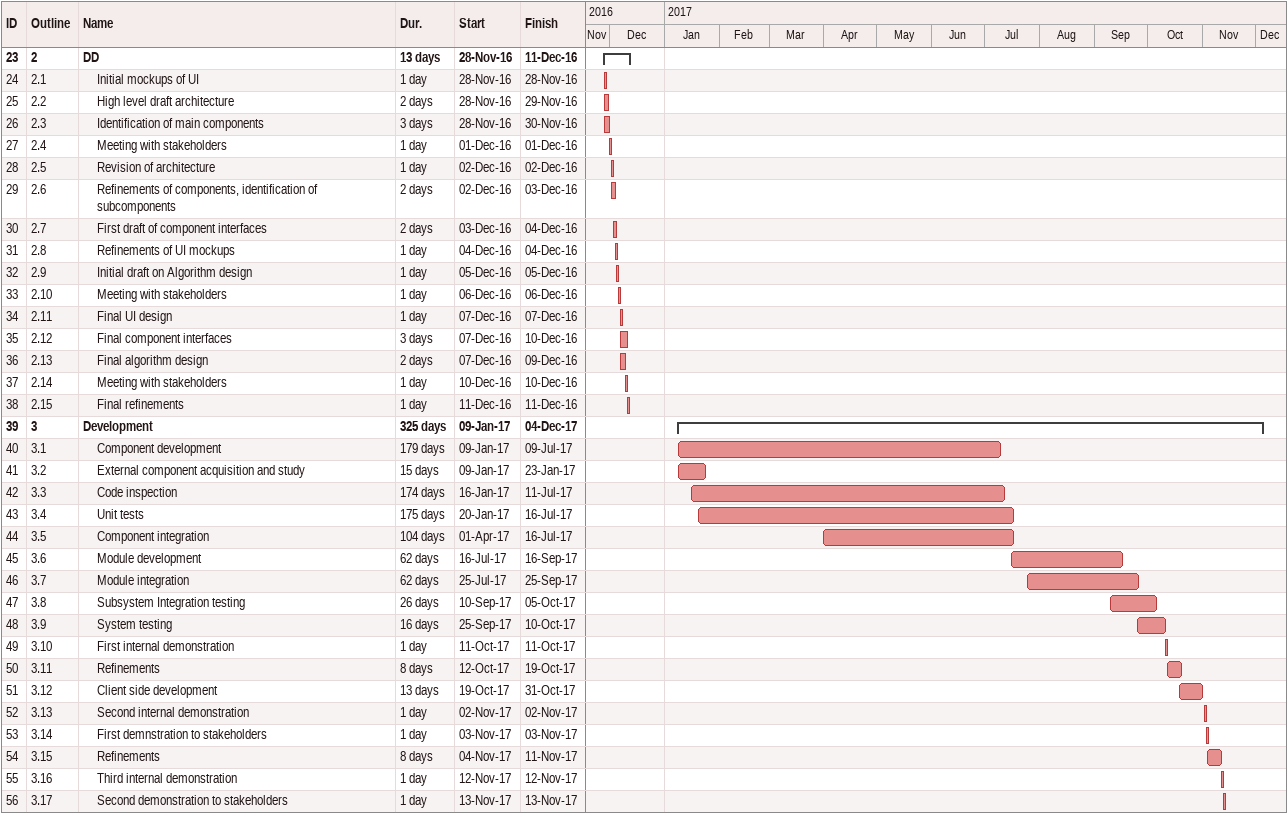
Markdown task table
| ID | WBS | Task | Duration | Start | Finish |
|---|---|---|---|---|---|
| 23 | 2 | **DD** | 13d | 2016-11-28 | 2016-12-11 |
| 24 | 2.1 | Initial mockups of UI | 1d | 2016-11-28 | 2016-11-28 |
| 25 | 2.2 | High level draft architecture | 2d | 2016-11-28 | 2016-11-29 |
| 26 | 2.3 | Identification of main components | 3d | 2016-11-28 | 2016-11-30 |
| 27 | 2.4 | Meeting with stakeholders | 1d | 2016-12-01 | 2016-12-01 |
| 28 | 2.5 | Revision of architecture | 1d | 2016-12-02 | 2016-12-02 |
| 29 | 2.6 | Refinements of components, identification of subcomponents | 2d | 2016-12-02 | 2016-12-03 |
| 30 | 2.7 | First draft of component interfaces | 2d | 2016-12-03 | 2016-12-04 |
| 31 | 2.8 | Refinements of UI mockups | 1d | 2016-12-04 | 2016-12-04 |
| 32 | 2.9 | Initial draft on Algorithm design | 1d | 2016-12-05 | 2016-12-05 |
| 33 | 2.10 | Meeting with stakeholders | 1d | 2016-12-06 | 2016-12-06 |
| 34 | 2.11 | Final UI design | 1d | 2016-12-07 | 2016-12-07 |
| 35 | 2.12 | Final component interfaces | 3d | 2016-12-07 | 2016-12-10 |
| 36 | 2.13 | Final algorithm design | 2d | 2016-12-07 | 2016-12-09 |
| 37 | 2.14 | Meeting with stakeholders | 1d | 2016-12-10 | 2016-12-10 |
| 38 | 2.15 | Final refinements | 1d | 2016-12-11 | 2016-12-11 |
| 39 | 3 | **Development** | 325d | 2017-01-09 | 2017-12-04 |
| 40 | 3.1 | Component development | 179d | 2017-01-09 | 2017-07-09 |
| 41 | 3.2 | External component acquisition and study | 15d | 2017-01-09 | 2017-01-23 |
| 42 | 3.3 | Code inspection | 174d | 2017-01-16 | 2017-07-11 |
| 43 | 3.4 | Unit tests | 175d | 2017-01-20 | 2017-07-16 |
| 44 | 3.5 | Component integration | 104d | 2017-04-01 | 2017-07-16 |
| 45 | 3.6 | Module development | 62d | 2017-07-16 | 2017-09-16 |
| 46 | 3.7 | Module integration | 62d | 2017-07-25 | 2017-09-25 |
| 47 | 3.8 | Subsystem Integration testing | 26d | 2017-09-10 | 2017-10-05 |
| 48 | 3.9 | System testing | 16d | 2017-09-25 | 2017-10-10 |
| 49 | 3.10 | First internal demonstration | 1d | 2017-10-11 | 2017-10-11 |
| 50 | 3.11 | Refinements | 8d | 2017-10-12 | 2017-10-19 |
| 51 | 3.12 | Client side development | 13d | 2017-10-19 | 2017-10-31 |
| 52 | 3.13 | Second internal demonstration | 1d | 2017-11-02 | 2017-11-02 |
| 53 | 3.14 | First demnstration to stakeholders | 1d | 2017-11-03 | 2017-11-03 |
| 54 | 3.15 | Refinements | 8d | 2017-11-04 | 2017-11-11 |
| 55 | 3.16 | Third internal demonstration | 1d | 2017-11-12 | 2017-11-12 |
| 56 | 3.17 | Second demonstration to stakeholders | 1d | 2017-11-13 | 2017-11-13 |
